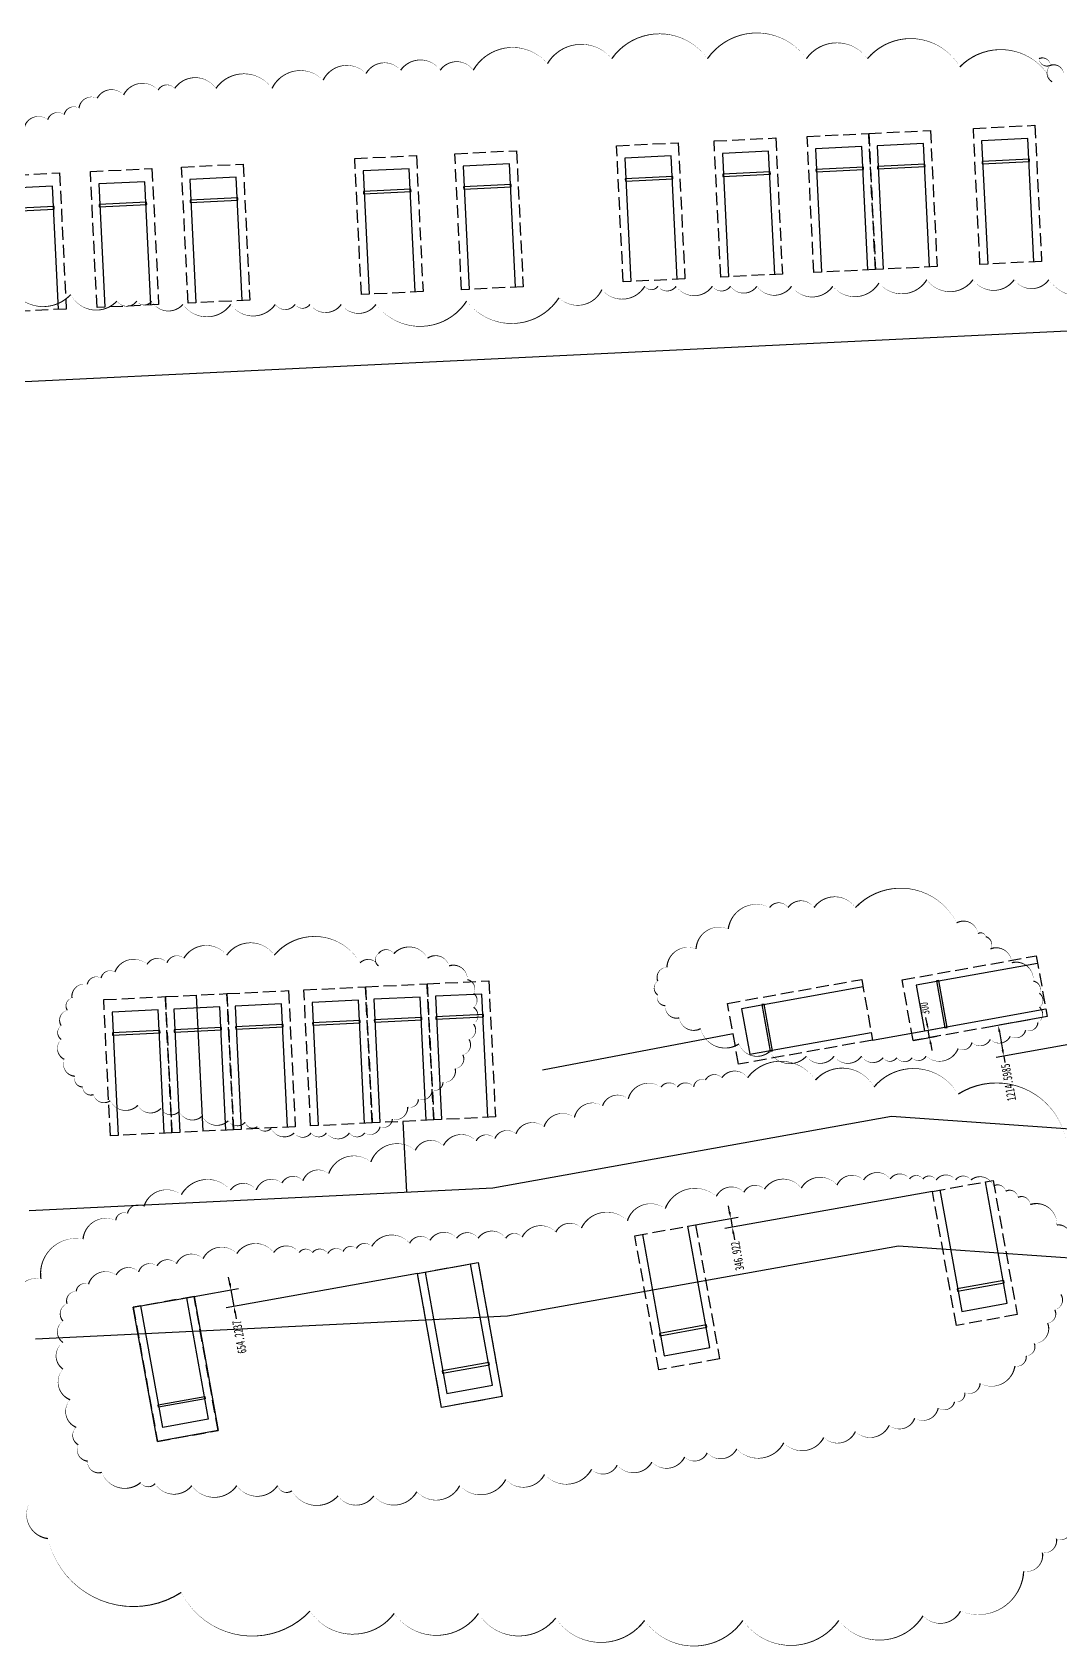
# Model space of a CAD drawing. Header units: millimetres. Extents: x -691095 to 2797013, y -349436 to 2050109.
# Drawn here: x 173834 to 213814, y 1070093 to 1132892 of the extents above; entities that cross this region are included whole.
import ezdxf

# ---------------------------------------------------------------- set-up
doc = ezdxf.new("R2010")
doc.units = ezdxf.units.MM
doc.header["$LTSCALE"] = 1000
doc.linetypes.add('__附着_A09-行车流线_SEN23M28_设计区$0$DASH', pattern=[0.35, 0.25, -0.1])
doc.layers.add('AE-EQPM-CARS', color=250, linetype='Continuous')
doc.layers.add('STD-PARK', color=103, linetype='__附着_A09-行车流线_SEN23M28_设计区$0$DASH')
doc.layers.add('E-LANE-CENTER', color=6, linetype='Continuous', plot=False)
doc.layers.add('注释', color=3, linetype='Continuous', plot=False)
doc.styles.add('TH-STYLE1', font='Stfangso_1.ttf', dxfattribs={"width": 0.65})
doc.dimstyles.new('E-DIMB100', dxfattribs={"dimscale": 100, "dimtxt": 3.5, "dimasz": 2.5, "dimexe": 3, "dimexo": 0, "dimgap": 1.25, "dimtad": 0, "dimdec": 4, "dimdsep": 46, "dimtxsty": 'TH-STYLE1', "dimcen": 1.25, "dimadec": 0, "dimazin": 0, "dimtfac": 1, "dimtdec": 4, "dimtmove": 0, "dimatfit": 3, "dimfxl": 1, "dimtolj": 1, "dimtzin": 0, "dimarcsym": 0})

# ---------------------------------------------------------------- blocks, each defined once
blk = doc.blocks.new('A$C6356253C')
at = {"layer": 'STD-PARK', "linetype": '__附着_A09-行车流线_SEN23M28_设计区$0$DASH', "ltscale": 2}
for p, q in [((1200, 5300), (-1200, 5300)), ((-1200, 5300), (-1200, 0)), ((1200, 0), (1200, 5300)), ((-1200, 0), (1200, 0))]:
    blk.add_line(p, q, dxfattribs=at)
at = {"layer": 'STD-PARK', "color": 8, "linetype": 'ByBlock', "ltscale": 2}
for p, q in [((-900, 500), (-900, 5300)), ((900, 5300), (900, 500)), ((-925, 1300), (-925, 1392)), ((-925, 1392), (925, 1392)), ((925, 1300), (-925, 1300)), ((925, 1392), (925, 1300)), ((900, 500), (-900, 500))]:
    blk.add_line(p, q, dxfattribs=at)
blk = doc.blocks.new('*D32')
at = {"layer": '注释', "color": 0, "lineweight": -2, "transparency": 16777216}
for p, q in [((188822, 1084616), (181384, 1083280)), ((180129, 1083719), (181859, 1084030)), ((181520, 1084223), (181475, 1084469)), ((181564, 1083977), (181679, 1083333)), ((181724, 1083087), (181768, 1082841))]:
    blk.add_line(p, q, dxfattribs=at)
at = {"layer": '注释', "color": 0, "transparency": 16777216}
for points in [[(181479, 1084216), (181561, 1084231), (181564, 1083977)], [(181683, 1083080), (181765, 1083094), (181679, 1083333)]]:
    blk.add_solid(points, dxfattribs=at)
at = {"layer": '注释', "color": 0, "transparency": 16777216, "insert": (181894, 1082139), "char_height": 350, "attachment_point": 5, "rotation": 100.17892, "style": 'TH-STYLE1'}
blk.add_mtext('\\A1;654.2237', dxfattribs=at)
blk = doc.blocks.new('*D33')
at = {"layer": '注释', "color": 0, "lineweight": -2, "transparency": 16777216}
for p, q in [((208859, 1087806), (200779, 1086355)), ((200968, 1086996), (200924, 1087242)), ((199644, 1086504), (201308, 1086803)), ((201013, 1086749), (201074, 1086408)), ((201118, 1086162), (201162, 1085916))]:
    blk.add_line(p, q, dxfattribs=at)
at = {"layer": '注释', "color": 0, "transparency": 16777216}
for points in [[(200927, 1086988), (201009, 1087003), (201013, 1086749)], [(201077, 1086155), (201159, 1086169), (201074, 1086408)]]:
    blk.add_solid(points, dxfattribs=at)
at = {"layer": '注释', "color": 0, "transparency": 16777216, "insert": (201274, 1085291), "char_height": 350, "attachment_point": 5, "rotation": 100.17892, "style": 'TH-STYLE1'}
blk.add_mtext('\\A1;346.922', dxfattribs=at)
blk = doc.blocks.new('*D45')
at = {"layer": '注释', "color": 0, "lineweight": -2, "transparency": 16777216}
for p, q in [((206533, 1093690), (208992, 1094131)), ((208653, 1094324), (208609, 1094570)), ((208750, 1093783), (208697, 1094078)), ((208109, 1093668), (209045, 1093836)), ((208794, 1093537), (208838, 1093291))]:
    blk.add_line(p, q, dxfattribs=at)
at = {"layer": '注释', "color": 0, "transparency": 16777216}
for points in [[(208612, 1094317), (208694, 1094332), (208697, 1094078)], [(208753, 1093530), (208835, 1093544), (208750, 1093783)]]:
    blk.add_solid(points, dxfattribs=at)
at = {"layer": '注释', "color": 0, "transparency": 16777216, "insert": (208546, 1094919), "char_height": 350, "attachment_point": 5, "rotation": 100.17892, "style": 'TH-STYLE1'}
blk.add_mtext('\\A1;300', dxfattribs=at)
blk = doc.blocks.new('*D46')
at = {"layer": '注释', "color": 0, "lineweight": -2, "transparency": 16777216}
for p, q in [((213326, 1094605), (211127, 1094210)), ((211467, 1094017), (211593, 1093313)), ((215345, 1093733), (211342, 1093014)), ((211637, 1093067), (211681, 1092821))]:
    blk.add_line(p, q, dxfattribs=at)
at = {"layer": '注释', "color": 0, "transparency": 16777216}
for points in [[(211426, 1094009), (211508, 1094024), (211422, 1094263)], [(211552, 1093306), (211634, 1093321), (211637, 1093067)]]:
    blk.add_solid(points, dxfattribs=at)
at = {"layer": '注释', "color": 0, "transparency": 16777216, "insert": (211821, 1092044), "char_height": 350, "attachment_point": 5, "rotation": 100.17892, "style": 'TH-STYLE1'}
blk.add_mtext('\\A1;1214.5985', dxfattribs=at)

msp = doc.modelspace()

# ---------------------------------------------------------------- linework, layer by layer
at = {"layer": 'E-LANE-CENTER'}
msp.add_line((224888.98621, 1121796.91881), (172143.19096, 1119223.3657), dxfattribs=at)
for points in [[(173712.59622, 1087057.90234), (191761.56175, 1087938.54072), (207274.11007, 1090724.12723), (224293.99568, 1089525.85107), (230627.6559, 1089834.88065), (235774.09751, 1090758.90584)], [(173956.26448, 1082063.84329), (192327.60201, 1082960.21072), (207544.52628, 1085692.71206), (224240.06238, 1084517.27155), (231193.63917, 1084856.54787), (236657.70029, 1085837.60051)]]:
    msp.add_lwpolyline(points, dxfattribs=at)
at = {"layer": '注释'}
for p, q in [((180210.69913, 1095438.2636, -0.00369), (180468.98748, 1090144.56101, -0.00369)), ((201104.05386, 1093934.12597, -0.00135), (193686.59255, 1092522.29944)), ((188259.7196, 1090524.6835, -0.00306), (188393.9188, 1087774.22794))]:
    msp.add_line(p, q, dxfattribs=at)
for points, elevation in [([(213969.63183, 1131223.42808, 0, 50, 0.52056705), (213456.18526, 1131608.28599, 0, 50, 0.52056705), (213456.18526, 1131608.28599, 0, 50, 0.52056705), (213006.92069, 1131864.85156, 0, 50, 0.52056705), (213006.92069, 1131864.85156, 0, 50, 0.52056705), (213456.18526, 1131608.28599, 0, 50, 0.52056705), (213456.18526, 1131608.28599, 0, 50, 0.52056705), (213520.36725, 1130966.85774, 0, 50, 0.52056705), (209926.22267, 1131544.13982, 0, 50, 0.52056705), (209926.22267, 1131544.13982, 0, 50, 0.52056705), (206332.07809, 1131864.85156, 0, 50, 0.52056705), (206332.07809, 1131864.85156, 0, 50, 0.52056705), (203957.37259, 1131864.85156, 0, 50, 0.52056705), (203957.37259, 1131864.85156, 0, 50, 0.52056705), (200106.50007, 1131864.85156, 0, 50, 0.52056705), (200106.50007, 1131864.85156, 0, 50, 0.52056705), (196383.99152, 1131864.85156, 0, 50, 0.52056705), (196383.99152, 1131864.85156, 0, 50, 0.52056705), (193880.92205, 1131672.42738, 0, 50, 0.52056705), (193880.92205, 1131672.42738, 0, 50, 0.52056705), (190992.76999, 1131415.85704, 0, 50, 0.52056705), (190992.76999, 1131415.85704, 0, 50, 0.52056705), (189709.14892, 1131415.85704, 0, 50, 0.52056705), (189709.14892, 1131415.85704, 0, 50, 0.52056705), (188168.79991, 1131415.85704, 0, 50, 0.52056705), (188168.79991, 1131415.85704, 0, 50, 0.52056705), (186820.99686, 1131287.56948, 0, 50, 0.52056705), (186820.99686, 1131287.56948, 0, 50, 0.52056705), (185152.28388, 1131030.99913, 0, 50, 0.52056705), (185152.28388, 1131030.99913, 0, 50, 0.52056705), (183162.67029, 1130710.28739, 0, 50, 0.52056705), (183162.67029, 1130710.28739, 0, 50, 0.52056705), (180980.51075, 1130710.28739, 0, 50, 0.52056705), (180980.51075, 1130710.28739, 0, 50, 0.52056705), (179375.97976, 1130710.28739, 0, 50, 0.52056705), (179375.97976, 1130710.28739, 0, 50, 0.52056705), (178734.16922, 1130646.146, 0, 50, 0.52056705), (178734.16922, 1130646.146, 0, 50, 0.52056705), (177386.35685, 1130453.71705, 0, 50, 0.52056705), (177386.35685, 1130453.71705, 0, 50, 0.52056705), (176359.46373, 1130325.43426, 0, 50, 0.52056705), (176359.46373, 1130325.43426, 0, 50, 0.52056705), (175653.47121, 1129940.57636, 0, 50, 0.52056705), (175653.47121, 1129940.57636, 0, 50, 0.52056705), (175075.84266, 1129684.00602, 0, 50, 0.52056705), (175075.84266, 1129684.00602, 0, 50, 0.52056705), (174434.02281, 1129491.58184, 0, 50, 0.52056705), (174434.02281, 1129491.58184, 0, 50, 0.52056705), (173535.49365, 1129235.01149, 0, 50, 0.52056705)], -0.00067), ([(172957.85578, 1123013.18659, 0, 50, 0.52056705), (175332.56128, 1122692.47485, 0, 50, 0.52056705), (175332.56128, 1122692.47485, 0, 50, 0.52056705), (177129.63823, 1122435.90451, 0, 50, 0.52056705), (177129.63823, 1122435.90451, 0, 50, 0.52056705), (177899.81273, 1122435.90451, 0, 50, 0.52056705), (177899.81273, 1122435.90451, 0, 50, 0.52056705), (178477.44128, 1122435.90451, 0, 50, 0.52056705), (178477.44128, 1122435.90451, 0, 50, 0.52056705), (179696.88036, 1122307.61695, 0, 50, 0.52056705), (179696.88036, 1122307.61695, 0, 50, 0.52056705), (181558.1393, 1122307.61695, 0, 50, 0.52056705), (181558.1393, 1122307.61695, 0, 50, 0.52056705), (183291.03426, 1122307.61695, 0, 50, 0.52056705), (183291.03426, 1122307.61695, 0, 50, 0.52056705), (184061.20877, 1122307.61695, 0, 50, 0.52056705), (184061.20877, 1122307.61695, 0, 50, 0.52056705), (184638.83732, 1122307.61695, 0, 50, 0.52056705), (184638.83732, 1122307.61695, 0, 50, 0.52056705), (185858.2764, 1122307.61695, 0, 50, 0.52056705), (185858.2764, 1122307.61695, 0, 50, 0.52056705), (187206.07945, 1122307.61695, 0, 50, 0.52056705), (187206.07945, 1122307.61695, 0, 50, 0.52056705), (190736.05137, 1122435.90451, 0, 50, 0.52056705), (190736.05137, 1122435.90451, 0, 50, 0.52056705), (194330.19595, 1122564.1873, 0, 50, 0.52056705), (194330.19595, 1122564.1873, 0, 50, 0.52056705), (195998.90893, 1122884.89903, 0, 50, 0.52056705), (195998.90893, 1122884.89903, 0, 50, 0.52056705), (197667.61259, 1123013.18659, 0, 50, 0.52056705), (197667.61259, 1123013.18659, 0, 50, 0.52056705), (198181.06847, 1123013.18659, 0, 50, 0.52056705), (198181.06847, 1123013.18659, 0, 50, 0.52056705), (198887.06099, 1123013.18659, 0, 50, 0.52056705), (198887.06099, 1123013.18659, 0, 50, 0.52056705), (200299.04602, 1123013.18659, 0, 50, 0.52056705), (200299.04602, 1123013.18659, 0, 50, 0.52056705), (201005.03854, 1123013.18659, 0, 50, 0.52056705), (201005.03854, 1123013.18659, 0, 50, 0.52056705), (202031.93167, 1123013.18659, 0, 50, 0.52056705), (202031.93167, 1123013.18659, 0, 50, 0.52056705), (203379.74404, 1123013.18659, 0, 50, 0.52056705), (203379.74404, 1123013.18659, 0, 50, 0.52056705), (204984.27504, 1123013.18659, 0, 50, 0.52056705), (204984.27504, 1123013.18659, 0, 50, 0.52056705), (206781.34267, 1123141.46938, 0, 50, 0.52056705), (206781.34267, 1123141.46938, 0, 50, 0.52056705), (208642.6016, 1123269.75694, 0, 50, 0.52056705), (208642.6016, 1123269.75694, 0, 50, 0.52056705), (210439.66923, 1123269.75694, 0, 50, 0.52056705), (210439.66923, 1123269.75694, 0, 50, 0.52056705), (212044.20023, 1123269.75694, 0, 50, 0.52056705), (212044.20023, 1123269.75694, 0, 50, 0.52056705), (213392.00328, 1123269.75694, 0, 50, 0.52056705), (213392.00328, 1123269.75694, 0, 50, 0.52056705), (215959.25473, 1123269.75694, 0, 50, 0.52056705)], -0.00067), ([(214050.51409, 1089858.86621, 0, 50, 0.52056705), (209862.18765, 1091587.79088, 0, 50, 0.52056705), (209862.18765, 1091587.79088, 0, 50, 0.52056705), (206584.39069, 1091860.77245, 0, 50, 0.52056705), (206584.39069, 1091860.77245, 0, 50, 0.52056705), (204308.11248, 1092133.75402, 0, 50, 0.52056705), (204308.11248, 1092133.75402, 0, 50, 0.52056705), (201667.66492, 1092224.75822, 0, 50, 0.52056705), (201667.66492, 1092224.75822, 0, 50, 0.52056705), (200666.11585, 1092224.75822, 0, 50, 0.52056705), (200666.11585, 1092224.75822, 0, 50, 0.52056705), (200028.76644, 1092133.75402, 0, 50, 0.52056705), (200028.76644, 1092133.75402, 0, 50, 0.52056705), (199573.51686, 1091860.77245, 0, 50, 0.52056705), (199573.51686, 1091860.77245, 0, 50, 0.52056705), (198936.16745, 1091860.77245, 0, 50, 0.52056705), (198936.16745, 1091860.77245, 0, 50, 0.52056705), (198298.81805, 1091860.77245, 0, 50, 0.52056705), (198298.81805, 1091860.77245, 0, 50, 0.52056705), (197024.11923, 1091405.79799, 0, 50, 0.52056705), (197024.11923, 1091405.79799, 0, 50, 0.52056705), (196022.53983, 1091132.8009, 0, 50, 0.52056705), (196022.53983, 1091132.8009, 0, 50, 0.52056705), (194929.94085, 1090677.82644, 0, 50, 0.52056705), (194929.94085, 1090677.82644, 0, 50, 0.52056705), (193746.29194, 1090313.85619, 0, 50, 0.52056705), (193746.29194, 1090313.85619, 0, 50, 0.52056705), (192653.69295, 1090040.8591, 0, 50, 0.52056705), (192653.69295, 1090040.8591, 0, 50, 0.52056705), (191834.24371, 1089858.86621, 0, 50, 0.52056705), (191834.24371, 1089858.86621, 0, 50, 0.52056705), (191105.84439, 1089767.87753, 0, 50, 0.52056705), (191105.84439, 1089767.87753, 0, 50, 0.52056705), (189831.14557, 1089585.88464, 0, 50, 0.52056705), (189831.14557, 1089585.88464, 0, 50, 0.52056705), (188738.54658, 1089403.89176, 0, 50, 0.52056705), (188738.54658, 1089403.89176, 0, 50, 0.52056705), (187008.56786, 1088948.9173, 0, 50, 0.52056705), (187008.56786, 1088948.9173, 0, 50, 0.52056705), (185369.66938, 1088493.94284, 0, 50, 0.52056705), (185369.66938, 1088493.94284, 0, 50, 0.52056705), (184368.12031, 1088220.96128, 0, 50, 0.52056705), (184368.12031, 1088220.96128, 0, 50, 0.52056705), (183548.67107, 1088129.95707, 0, 50, 0.52056705), (183548.67107, 1088129.95707, 0, 50, 0.52056705), (182547.122, 1087856.9755, 0, 50, 0.52056705), (182547.122, 1087856.9755, 0, 50, 0.52056705), (181545.57292, 1087856.9755, 0, 50, 0.52056705), (181545.57292, 1087856.9755, 0, 50, 0.52056705), (179633.52469, 1087674.98261, 0, 50, 0.52056705), (179633.52469, 1087674.98261, 0, 50, 0.52056705), (178176.69572, 1087220.00816, 0, 50, 0.52056705), (178176.69572, 1087220.00816, 0, 50, 0.52056705), (177539.34631, 1086947.02659, 0, 50, 0.52056705), (177539.34631, 1086947.02659, 0, 50, 0.52056705), (177084.09674, 1086674.02949, 0, 50, 0.52056705), (177084.09674, 1086674.02949, 0, 50, 0.52056705), (175809.39792, 1085946.07347, 0, 50, 0.52056705), (175809.39792, 1085946.07347, 0, 50, 0.52056705), (174170.49943, 1084399.15721, 0, 50, 0.52056705), (174170.49943, 1084399.15721, 0, 50, 0.52056705), (173168.95036, 1083489.19278, 0, 50, 0.52056705)], 0.00104), ([(214219.23051, 1085941.52266, 0, 50, 0.52056705), (213701.99099, 1086498.21479, 0, 50, 0.52056705), (213701.99099, 1086498.21479, 0, 50, 0.52056705), (212667.51196, 1087293.4879, 0, 50, 0.52056705), (212667.51196, 1087293.4879, 0, 50, 0.52056705), (212190.05651, 1087571.83635, 0, 50, 0.52056705), (212190.05651, 1087571.83635, 0, 50, 0.52056705), (211712.60107, 1087810.41733, 0, 50, 0.52056705), (211712.60107, 1087810.41733, 0, 50, 0.52056705), (211235.14562, 1088009.23561, 0, 50, 0.52056705), (211235.14562, 1088009.23561, 0, 50, 0.52056705), (210359.82151, 1088247.82136, 0, 50, 0.52056705), (210359.82151, 1088247.82136, 0, 50, 0.52056705), (209763.00453, 1088247.82136, 0, 50, 0.52056705), (209763.00453, 1088247.82136, 0, 50, 0.52056705), (209007.03264, 1088247.82136, 0, 50, 0.52056705), (209007.03264, 1088247.82136, 0, 50, 0.52056705), (208489.79312, 1088287.58406, 0, 50, 0.52056705), (208489.79312, 1088287.58406, 0, 50, 0.52056705), (207972.5536, 1088287.58406, 0, 50, 0.52056705), (207972.5536, 1088287.58406, 0, 50, 0.52056705), (207216.5817, 1088287.58406, 0, 50, 0.52056705), (207216.5817, 1088287.58406, 0, 50, 0.52056705), (206182.10267, 1088247.82136, 0, 50, 0.52056705), (206182.10267, 1088247.82136, 0, 50, 0.52056705), (205147.62364, 1088049.00308, 0, 50, 0.52056705), (205147.62364, 1088049.00308, 0, 50, 0.52056705), (203755.05069, 1087929.71021, 0, 50, 0.52056705), (203755.05069, 1087929.71021, 0, 50, 0.52056705), (202322.68436, 1087889.94751, 0, 50, 0.52056705), (202322.68436, 1087889.94751, 0, 50, 0.52056705), (201526.92839, 1087770.65463, 0, 50, 0.52056705), (201526.92839, 1087770.65463, 0, 50, 0.52056705), (200452.66528, 1087611.59906, 0, 50, 0.52056705), (200452.66528, 1087611.59906, 0, 50, 0.52056705), (198463.27536, 1087134.43233, 0, 50, 0.52056705), (198463.27536, 1087134.43233, 0, 50, 0.52056705), (196991.12495, 1086657.27037, 0, 50, 0.52056705), (196991.12495, 1086657.27037, 0, 50, 0.52056705), (195200.67402, 1086378.92191, 0, 50, 0.52056705), (195200.67402, 1086378.92191, 0, 50, 0.52056705), (194205.97906, 1086219.86634, 0, 50, 0.52056705), (194205.97906, 1086219.86634, 0, 50, 0.52056705), (192892.98358, 1086021.04806, 0, 50, 0.52056705), (192892.98358, 1086021.04806, 0, 50, 0.52056705), (192256.38253, 1085981.28536, 0, 50, 0.52056705), (192256.38253, 1085981.28536, 0, 50, 0.52056705), (191182.11011, 1085981.28536, 0, 50, 0.52056705), (191182.11011, 1085981.28536, 0, 50, 0.52056705), (190346.57007, 1085981.28536, 0, 50, 0.52056705), (190346.57007, 1085981.28536, 0, 50, 0.52056705), (189312.09103, 1085901.75518, 0, 50, 0.52056705), (189312.09103, 1085901.75518, 0, 50, 0.52056705), (188516.33506, 1085782.46708, 0, 50, 0.52056705), (188516.33506, 1085782.46708, 0, 50, 0.52056705), (187044.18466, 1085663.17421, 0, 50, 0.52056705), (187044.18466, 1085663.17421, 0, 50, 0.52056705), (186447.36768, 1085583.64403, 0, 50, 0.52056705), (186447.36768, 1085583.64403, 0, 50, 0.52056705), (185930.12816, 1085464.35593, 0, 50, 0.52056705), (185930.12816, 1085464.35593, 0, 50, 0.52056705), (185333.31119, 1085384.82575, 0, 50, 0.52056705), (185333.31119, 1085384.82575, 0, 50, 0.52056705), (184736.49421, 1085424.59323, 0, 50, 0.52056705), (184219.25469, 1085424.59323, 0, 50, 0.52056705), (184219.25469, 1085424.59323, 0, 50, 0.52056705), (183224.55973, 1085424.59323, 0, 50, 0.52056705), (183224.55973, 1085424.59323, 0, 50, 0.52056705), (181792.20272, 1085384.82575, 0, 50, 0.52056705), (181792.20272, 1085384.82575, 0, 50, 0.52056705), (180479.20723, 1085186.00748, 0, 50, 0.52056705), (180479.20723, 1085186.00748, 0, 50, 0.52056705), (179444.71888, 1084987.1892, 0, 50, 0.52056705), (179444.71888, 1084987.1892, 0, 50, 0.52056705), (178688.7563, 1084907.66379, 0, 50, 0.52056705), (178688.7563, 1084907.66379, 0, 50, 0.52056705), (177972.57779, 1084669.07804, 0, 50, 0.52056705), (177972.57779, 1084669.07804, 0, 50, 0.52056705), (177097.24436, 1084549.78994, 0, 50, 0.52056705), (177097.24436, 1084549.78994, 0, 50, 0.52056705), (176022.97194, 1084191.91131, 0, 50, 0.52056705), (176022.97194, 1084191.91131, 0, 50, 0.52056705), (175545.51649, 1083913.56763, 0, 50, 0.52056705), (175545.51649, 1083913.56763, 0, 50, 0.52056705), (175187.4319, 1083436.4009, 0, 50, 0.52056705), (175187.4319, 1083436.4009, 0, 50, 0.52056705), (175028.27698, 1082760.41589, 0, 50, 0.52056705), (175028.27698, 1082760.41589, 0, 50, 0.52056705), (175028.27698, 1081925.37531, 0, 50, 0.52056705), (175028.27698, 1081925.37531, 0, 50, 0.52056705), (175028.27698, 1080891.51645, 0, 50, 0.52056705), (175028.27698, 1080891.51645, 0, 50, 0.52056705), (175306.79343, 1079698.60201, 0, 50, 0.52056705), (175306.79343, 1079698.60201, 0, 50, 0.52056705), (175545.51649, 1078624.98044, 0, 50, 0.52056705), (175545.51649, 1078624.98044, 0, 50, 0.52056705), (175625.09395, 1077948.99544, 0, 50, 0.52056705), (175625.09395, 1077948.99544, 0, 50, 0.52056705), (175983.18787, 1077312.7779, 0, 50, 0.52056705), (175983.18787, 1077312.7779, 0, 50, 0.52056705), (176540.21145, 1076875.37387, 0, 50, 0.52056705), (176540.21145, 1076875.37387, 0, 50, 0.52056705), (178052.14593, 1076477.73732, 0, 50, 0.52056705), (178052.14593, 1076477.73732, 0, 50, 0.52056705), (178609.17884, 1076437.97461, 0, 50, 0.52056705), (178609.17884, 1076437.97461, 0, 50, 0.52056705), (180041.53586, 1076358.44444, 0, 50, 0.52056705), (180041.53586, 1076358.44444, 0, 50, 0.52056705), (181792.20272, 1076358.44444, 0, 50, 0.52056705), (181792.20272, 1076358.44444, 0, 50, 0.52056705), (183383.71465, 1076358.44444, 0, 50, 0.52056705), (183383.71465, 1076358.44444, 0, 50, 0.52056705), (183940.73824, 1076159.62616, 0, 50, 0.52056705), (183940.73824, 1076159.62616, 0, 50, 0.52056705), (185731.18917, 1075960.80788, 0, 50, 0.52056705), (185731.18917, 1075960.80788, 0, 50, 0.52056705), (187123.76212, 1075960.80788, 0, 50, 0.52056705), (187123.76212, 1075960.80788, 0, 50, 0.52056705), (188794.85152, 1076119.86346, 0, 50, 0.52056705), (188794.85152, 1076119.86346, 0, 50, 0.52056705), (190465.9316, 1076358.44444, 0, 50, 0.52056705), (190465.9316, 1076358.44444, 0, 50, 0.52056705), (192256.38253, 1076597.03019, 0, 50, 0.52056705), (192256.38253, 1076597.03019, 0, 50, 0.52056705), (193768.31701, 1076795.84847, 0, 50, 0.52056705), (193768.31701, 1076795.84847, 0, 50, 0.52056705), (195598.55201, 1076994.66675, 0, 50, 0.52056705), (195598.55201, 1076994.66675, 0, 50, 0.52056705), (196593.24697, 1077153.72232, 0, 50, 0.52056705), (196593.24697, 1077153.72232, 0, 50, 0.52056705), (197946.03585, 1077273.01043, 0, 50, 0.52056705), (197946.03585, 1077273.01043, 0, 50, 0.52056705), (199219.23794, 1077471.83348, 0, 50, 0.52056705), (199219.23794, 1077471.83348, 0, 50, 0.52056705), (200094.57137, 1077630.88905, 0, 50, 0.52056705), (200094.57137, 1077630.88905, 0, 50, 0.52056705), (201248.42125, 1077789.93986, 0, 50, 0.52056705), (201248.42125, 1077789.93986, 0, 50, 0.52056705), (203078.65626, 1078028.52561, 0, 50, 0.52056705), (203078.65626, 1078028.52561, 0, 50, 0.52056705), (204630.3748, 1078227.34389, 0, 50, 0.52056705), (204630.3748, 1078227.34389, 0, 50, 0.52056705), (205863.80215, 1078465.92487, 0, 50, 0.52056705), (205863.80215, 1078465.92487, 0, 50, 0.52056705), (207176.79763, 1078704.51062, 0, 50, 0.52056705), (207176.79763, 1078704.51062, 0, 50, 0.52056705), (208171.4926, 1078982.8543, 0, 50, 0.52056705), (208171.4926, 1078982.8543, 0, 50, 0.52056705), (209086.6101, 1079380.49563, 0, 50, 0.52056705), (209086.6101, 1079380.49563, 0, 50, 0.52056705), (209723.21114, 1079619.07661, 0, 50, 0.52056705), (209723.21114, 1079619.07661, 0, 50, 0.52056705), (210121.08913, 1079976.95046, 0, 50, 0.52056705), (210121.08913, 1079976.95046, 0, 50, 0.52056705), (210717.90611, 1080334.82431, 0, 50, 0.52056705), (210717.90611, 1080334.82431, 0, 50, 0.52056705), (212070.69498, 1081010.80932, 0, 50, 0.52056705), (212070.69498, 1081010.80932, 0, 50, 0.52056705), (212508.35704, 1081408.44588, 0, 50, 0.52056705), (212508.35704, 1081408.44588, 0, 50, 0.52056705), (212826.65756, 1081885.61261, 0, 50, 0.52056705), (212826.65756, 1081885.61261, 0, 50, 0.52056705), (213343.89708, 1082680.89049, 0, 50, 0.52056705), (213343.89708, 1082680.89049, 0, 50, 0.52056705), (213622.41353, 1083197.81992, 0, 50, 0.52056705), (213622.41353, 1083197.81992, 0, 50, 0.52056705), (213861.13659, 1083794.27476, 0, 50, 0.52056705)], -0.00067), ([(173715.24986, 1075663.59176, 0, 50, 0.52056705), (174443.64918, 1074298.6684, 0, 50, 0.52056705), (174443.64918, 1074298.6684, 0, 50, 0.52056705), (179633.52469, 1072205.77348, 0, 50, 0.52056705), (179633.52469, 1072205.77348, 0, 50, 0.52056705), (184641.27006, 1071477.80193, 0, 50, 0.52056705), (184641.27006, 1071477.80193, 0, 50, 0.52056705), (187919.06702, 1071386.81325, 0, 50, 0.52056705), (187919.06702, 1071386.81325, 0, 50, 0.52056705), (191196.8943, 1071386.81325, 0, 50, 0.52056705), (191196.8943, 1071386.81325, 0, 50, 0.52056705), (194201.54152, 1071204.82036, 0, 50, 0.52056705), (194201.54152, 1071204.82036, 0, 50, 0.52056705), (197661.46864, 1071113.81615, 0, 50, 0.52056705), (197661.46864, 1071113.81615, 0, 50, 0.52056705), (201485.56509, 1071113.81615, 0, 50, 0.52056705), (201485.56509, 1071113.81615, 0, 50, 0.52056705), (205218.64196, 1071113.81615, 0, 50, 0.52056705), (205218.64196, 1071113.81615, 0, 50, 0.52056705), (208496.43892, 1071295.80904, 0, 50, 0.52056705), (208496.43892, 1071295.80904, 0, 50, 0.52056705), (209953.23757, 1071477.80193, 0, 50, 0.52056705), (209953.23757, 1071477.80193, 0, 50, 0.52056705), (212411.58529, 1073024.71818, 0, 50, 0.52056705), (212411.58529, 1073024.71818, 0, 50, 0.52056705), (213139.98462, 1073752.68973, 0, 50, 0.52056705), (213139.98462, 1073752.68973, 0, 50, 0.52056705), (213686.31443, 1074298.6684, 0, 50, 0.52056705), (213686.31443, 1074298.6684, 0, 50, 0.52056705), (214232.61393, 1074571.64996, 0, 50, 0.52056705)], 0.00104)]:
    msp.add_lwpolyline(points, format="xyseb", dxfattribs=dict(at, elevation=elevation))
for points in [[(210637.53651, 1097831.83484, 0, 50, 0.52056705), (209802.52766, 1098249.08791, 0, 50, 0.52056705), (209802.52766, 1098249.08791, 0, 50, 0.52056705), (205866.03878, 1098845.16578, 0, 50, 0.52056705), (205866.03878, 1098845.16578, 0, 50, 0.52056705), (204255.65527, 1098845.16578, 0, 50, 0.52056705), (204255.65527, 1098845.16578, 0, 50, 0.52056705), (203241.71596, 1098845.16578, 0, 50, 0.52056705), (203241.71596, 1098845.16578, 0, 50, 0.52056705), (202525.9941, 1098845.16578, 0, 50, 0.52056705), (202525.9941, 1098845.16578, 0, 50, 0.52056705), (200915.61059, 1098010.65963, 0, 50, 0.52056705), (200915.61059, 1098010.65963, 0, 50, 0.52056705), (199663.09733, 1097235.75697, 0, 50, 0.52056705), (199663.09733, 1097235.75697, 0, 50, 0.52056705), (198529.86173, 1096520.46257, 0, 50, 0.52056705), (198529.86173, 1096520.46257, 0, 50, 0.52056705), (198172.00079, 1095983.99297, 0, 50, 0.52056705), (198172.00079, 1095983.99297, 0, 50, 0.52056705), (198172.00079, 1095447.52336, 0, 50, 0.52056705), (198172.00079, 1095447.52336, 0, 50, 0.52056705), (198470.21824, 1095030.27029, 0, 50, 0.52056705), (198470.21824, 1095030.27029, 0, 50, 0.52056705), (199007.01895, 1094553.40895, 0, 50, 0.52056705), (199007.01895, 1094553.40895, 0, 50, 0.52056705), (199842.02779, 1094136.15587, 0, 50, 0.52056705), (199842.02779, 1094136.15587, 0, 50, 0.52056705), (201333.11501, 1093540.078, 0, 50, 0.52056705), (201333.11501, 1093540.078, 0, 50, 0.52056705), (202525.9941, 1093242.03668, 0, 50, 0.52056705), (202525.9941, 1093242.03668, 0, 50, 0.52056705), (203957.43783, 1093063.21666, 0, 50, 0.52056705), (203957.43783, 1093063.21666, 0, 50, 0.52056705), (205031.02994, 1093063.21666, 0, 50, 0.52056705), (205031.02994, 1093063.21666, 0, 50, 0.52056705), (206104.61273, 1093063.21666, 0, 50, 0.52056705), (206104.61273, 1093063.21666, 0, 50, 0.52056705), (206939.62157, 1093003.6084, 0, 50, 0.52056705), (206939.62157, 1093003.6084, 0, 50, 0.52056705), (207476.42229, 1093003.6084, 0, 50, 0.52056705), (207476.42229, 1093003.6084, 0, 50, 0.52056705), (208072.85718, 1093003.6084, 0, 50, 0.52056705), (208072.85718, 1093003.6084, 0, 50, 0.52056705), (208609.64857, 1093063.21666, 0, 50, 0.52056705), (208609.64857, 1093063.21666, 0, 50, 0.52056705), (209862.17115, 1093361.25321, 0, 50, 0.52056705), (209862.17115, 1093361.25321, 0, 50, 0.52056705), (210398.96255, 1093599.68626, 0, 50, 0.52056705), (210398.96255, 1093599.68626, 0, 50, 0.52056705), (211114.68441, 1093718.89802, 0, 50, 0.52056705), (211114.68441, 1093718.89802, 0, 50, 0.52056705), (211890.04977, 1093838.11455, 0, 50, 0.52056705), (211890.04977, 1093838.11455, 0, 50, 0.52056705), (212486.49397, 1094076.54761, 0, 50, 0.52056705), (212486.49397, 1094076.54761, 0, 50, 0.52056705), (212963.64188, 1094374.58415, 0, 50, 0.52056705), (212963.64188, 1094374.58415, 0, 50, 0.52056705), (213023.28537, 1094970.66202, 0, 50, 0.52056705), (213023.28537, 1094970.66202, 0, 50, 0.52056705), (213023.28537, 1095507.13163, 0, 50, 0.52056705), (213023.28537, 1095507.13163, 0, 50, 0.52056705), (212784.71141, 1095983.99297, 0, 50, 0.52056705), (212784.71141, 1095983.99297, 0, 50, 0.52056705), (211949.69325, 1096699.28736, 0, 50, 0.52056705), (211949.69325, 1096699.28736, 0, 50, 0.52056705), (211114.68441, 1097235.75697, 0, 50, 0.52056705), (211114.68441, 1097235.75697, 0, 50, 0.52056705), (210935.75395, 1097712.61831, 0, 50, 0.52056705), (210935.75395, 1097712.61831, 0, 50, 0.52056705), (210637.53651, 1097831.83484, 0, 0, 0)], [(187307.49202, 1096576.38707, 0, 50, 0.52056705), (186591.76084, 1096695.6036, 0, 50, 0.52056705), (186591.76084, 1096695.6036, 0, 50, 0.52056705), (183251.71616, 1096993.64015, 0, 50, 0.52056705), (183251.71616, 1096993.64015, 0, 50, 0.52056705), (181402.75869, 1096993.64015, 0, 50, 0.52056705), (181402.75869, 1096993.64015, 0, 50, 0.52056705), (179732.74101, 1096874.42839, 0, 50, 0.52056705), (179732.74101, 1096874.42839, 0, 50, 0.52056705), (179076.66264, 1096695.6036, 0, 50, 0.52056705), (179076.66264, 1096695.6036, 0, 50, 0.52056705), (178301.28797, 1096635.99534, 0, 50, 0.52056705), (178301.28797, 1096635.99534, 0, 50, 0.52056705), (177048.77471, 1096337.95879, 0, 50, 0.52056705), (177048.77471, 1096337.95879, 0, 50, 0.52056705), (176511.98331, 1096099.52573, 0, 50, 0.52056705), (176511.98331, 1096099.52573, 0, 50, 0.52056705), (175975.18259, 1095861.09267, 0, 50, 0.52056705), (175975.18259, 1095861.09267, 0, 50, 0.52056705), (175378.74771, 1095324.62307, 0, 50, 0.52056705), (175378.74771, 1095324.62307, 0, 50, 0.52056705), (175199.81724, 1094847.76173, 0, 50, 0.52056705), (175199.81724, 1094847.76173, 0, 50, 0.52056705), (174961.24329, 1094251.68386, 0, 50, 0.52056705), (174961.24329, 1094251.68386, 0, 50, 0.52056705), (174961.24329, 1093715.21426, 0, 50, 0.52056705), (174961.24329, 1093715.21426, 0, 50, 0.52056705), (175080.53026, 1092940.3116, 0, 50, 0.52056705), (175080.53026, 1092940.3116, 0, 50, 0.52056705), (175498.03468, 1092284.63024, 0, 50, 0.52056705), (175498.03468, 1092284.63024, 0, 50, 0.52056705), (175796.25213, 1091867.37239, 0, 50, 0.52056705), (175796.25213, 1091867.37239, 0, 50, 0.52056705), (176213.76587, 1091569.33584, 0, 50, 0.52056705), (176213.76587, 1091569.33584, 0, 50, 0.52056705), (176869.84424, 1091330.90278, 0, 50, 0.52056705), (176869.84424, 1091330.90278, 0, 50, 0.52056705), (177943.42704, 1091152.08276, 0, 50, 0.52056705), (177943.42704, 1091152.08276, 0, 50, 0.52056705), (178838.08868, 1091032.86624, 0, 50, 0.52056705), (178838.08868, 1091032.86624, 0, 50, 0.52056705), (179553.81055, 1090913.64971, 0, 50, 0.52056705), (179553.81055, 1090913.64971, 0, 50, 0.52056705), (180448.46288, 1090734.82491, 0, 50, 0.52056705), (180448.46288, 1090734.82491, 0, 50, 0.52056705), (181462.4115, 1090556.00489, 0, 50, 0.52056705), (181462.4115, 1090556.00489, 0, 50, 0.52056705), (182118.48987, 1090496.39663, 0, 50, 0.52056705), (182118.48987, 1090496.39663, 0, 50, 0.52056705), (182595.63778, 1090317.57184, 0, 50, 0.52056705), (182595.63778, 1090317.57184, 0, 50, 0.52056705), (183132.42918, 1090257.96357, 0, 50, 0.52056705), (183132.42918, 1090257.96357, 0, 50, 0.52056705), (184027.08151, 1090079.14355, 0, 50, 0.52056705), (184027.08151, 1090079.14355, 0, 50, 0.52056705), (184683.1692, 1090079.14355, 0, 50, 0.52056705), (184683.1692, 1090079.14355, 0, 50, 0.52056705), (185279.60409, 1090079.14355, 0, 50, 0.52056705), (185279.60409, 1090079.14355, 0, 50, 0.52056705), (186174.25642, 1090079.14355, 0, 50, 0.52056705), (186174.25642, 1090079.14355, 0, 50, 0.52056705), (186770.6913, 1090079.14355, 0, 50, 0.52056705), (186770.6913, 1090079.14355, 0, 50, 0.52056705), (187367.13551, 1090317.57184, 0, 50, 0.52056705), (187367.13551, 1090317.57184, 0, 50, 0.52056705), (187844.28342, 1090615.61316, 0, 50, 0.52056705), (187844.28342, 1090615.61316, 0, 50, 0.52056705), (188440.7183, 1091092.4745, 0, 50, 0.52056705), (188440.7183, 1091092.4745, 0, 50, 0.52056705), (188858.22272, 1091390.51105, 0, 50, 0.52056705), (188858.22272, 1091390.51105, 0, 50, 0.52056705), (189395.01412, 1091748.16063, 0, 50, 0.52056705), (189395.01412, 1091748.16063, 0, 50, 0.52056705), (189812.52786, 1092046.19718, 0, 50, 0.52056705), (189812.52786, 1092046.19718, 0, 50, 0.52056705), (190289.67577, 1092582.66678, 0, 50, 0.52056705), (190289.67577, 1092582.66678, 0, 50, 0.52056705), (190587.89321, 1093119.13639, 0, 50, 0.52056705), (190587.89321, 1093119.13639, 0, 50, 0.52056705), (190826.46717, 1093715.21426, 0, 50, 0.52056705), (190826.46717, 1093715.21426, 0, 50, 0.52056705), (191005.39763, 1094311.29213, 0, 50, 0.52056705), (191005.39763, 1094311.29213, 0, 50, 0.52056705), (191005.39763, 1094966.97826, 0, 50, 0.52056705), (191005.39763, 1094966.97826, 0, 50, 0.52056705), (191005.39763, 1095503.44786, 0, 50, 0.52056705), (191005.39763, 1095503.44786, 0, 50, 0.52056705), (190766.82368, 1096039.91747, 0, 50, 0.52056705), (190766.82368, 1096039.91747, 0, 50, 0.52056705), (190051.10182, 1096576.38707, 0, 50, 0.52056705), (190051.10182, 1096576.38707, 0, 50, 0.52056705), (189216.08366, 1096874.42839, 0, 50, 0.52056705), (189216.08366, 1096874.42839, 0, 50, 0.52056705), (187903.92691, 1097053.24841, 0, 50, 0.52056705), (187903.92691, 1097053.24841, 0, 50, 0.52056705), (187307.49202, 1097053.24841, 0, 50, 0.52056705), (187307.49202, 1097053.24841, 0, 50, 0.52056705), (187307.49202, 1096576.38707, 0, 0, 0)]]:
    msp.add_lwpolyline(points, format="xyseb", dxfattribs=at)
for points, elevation in [([(188822.27644, 1084615.64043), (191184.503, 1085039.76976), (192121.12194, 1079823.18611), (189758.89539, 1079399.05678)], 0), ([(177766.3559, 1083295.25016), (180128.59375, 1083719.38152), (181065.21178, 1078502.80299), (178702.97393, 1078078.67163)], -0.00042)]:
    msp.add_lwpolyline(points, close=True, dxfattribs=dict(at, elevation=elevation))

# ---------------------------------------------------------------- block references
at = {"layer": 'AE-EQPM-CARS', "linetype": 'ByBlock', "ltscale": 4, "xscale": -1}
for p, rotation in [((211651.44277, 1129214.34895, 0.00038), 182.7933390382338), ((197769.75105, 1128537.0355, -0.00066), 182.7933390382338), ((201565.23593, 1128722.22338, -0.00066), 182.7933390382338), ((205186.60548, 1128898.89551, -0.00064), 182.7933390382338), ((207583.75383, 1129015.85627, -0.00064), 182.7933390382338), ((187581.87059, 1128039.95224, -0.00066), 182.7933390382338), ((191477.29224, 1128228.26594, -0.00066), 182.7933390382338), ((173698.38644, 1127362.55448, -0.00067), 182.7933390382338), ((177294.29138, 1127534.25667, -0.00066), 182.7933390382338), ((180840.48723, 1127707.40864, -0.00066), 182.7933390382338), ((207897.18778, 1094849.02675, 0.00002), 280.1789234144655), ((188001.43124, 1095818.38609, -0.00322), 182.7933390418602), ((190398.57959, 1095935.34685, -0.00322), 182.7933390418602), ((201104.05386, 1093934.12597, -0.00131), 280.1789234144655), ((177813.55078, 1095321.30284, -0.00385), 182.7933390418602), ((180210.69913, 1095438.2636, -0.00385), 182.7933390418602), ((182607.84747, 1095555.22437, -0.00385), 182.7933390418602), ((185604.2829, 1095701.42532, -0.00322), 182.7933390418602), ((210976.7056, 1082801.29594, 0), 10.1787994063867), ((199399.19777, 1081075.04487, -0.00105), 10.1787994063867), ((190940.00867, 1079611.12145, 0), 10.1787994063867)]:
    msp.add_blockref('A$C6356253C', p, dxfattribs=dict(at, rotation=rotation))
at = {"layer": 'AE-EQPM-CARS', "linetype": 'ByBlock', "ltscale": 4, "rotation": 10.17892337603727}
msp.add_blockref('A$C6356253C', (179884.09896, 1078290.73577, -0.00067), dxfattribs=at)

# ---------------------------------------------------------------- dimensions: what is measured, and where the dimension line sits
at = {"layer": '注释'}
for base, p1, p2, angle, picture, middle in [((208697.02111, 1094078.24385, 0.00002), (208109.255, 1093667.91393, 0.00002), (206532.7027, 1093689.64338, -0.00131), 100.1789233953, '*D45', (208545.99952, 1094919.36171, 0.00002)), ((211637.06394, 1093067.30615, 0.00002), (213325.83662, 1094604.54417, 0.00002), (215345.02967, 1093733.06643, 0.00002), 100.1789233953, '*D46', (211820.71965, 1092044.43188, 0.00002)), ((201073.94047, 1086408.0227, -0.00067), (199643.69211, 1086503.69318, -0.00105), (208858.97337, 1087805.81492, 0), 100.1789233942, '*D33', (201274.48658, 1085291.07697, -0.00067)), ((181679.4223, 1083333.15054, -0.00067), (180128.58157, 1083719.38461, -0.00042), (188822.27644, 1084615.64043, 0), 100.1789233942, '*D32', (181893.88767, 1082138.68123, -0.00067))]:
    dim = msp.add_linear_dim(base=base, p1=p1, p2=p2, angle=angle, dimstyle='E-DIMB100', dxfattribs=at)
    dim.commit()
    dim.dimension.update_dxf_attribs({"geometry": picture, "text_midpoint": middle})

doc.saveas('drawing.dxf')
